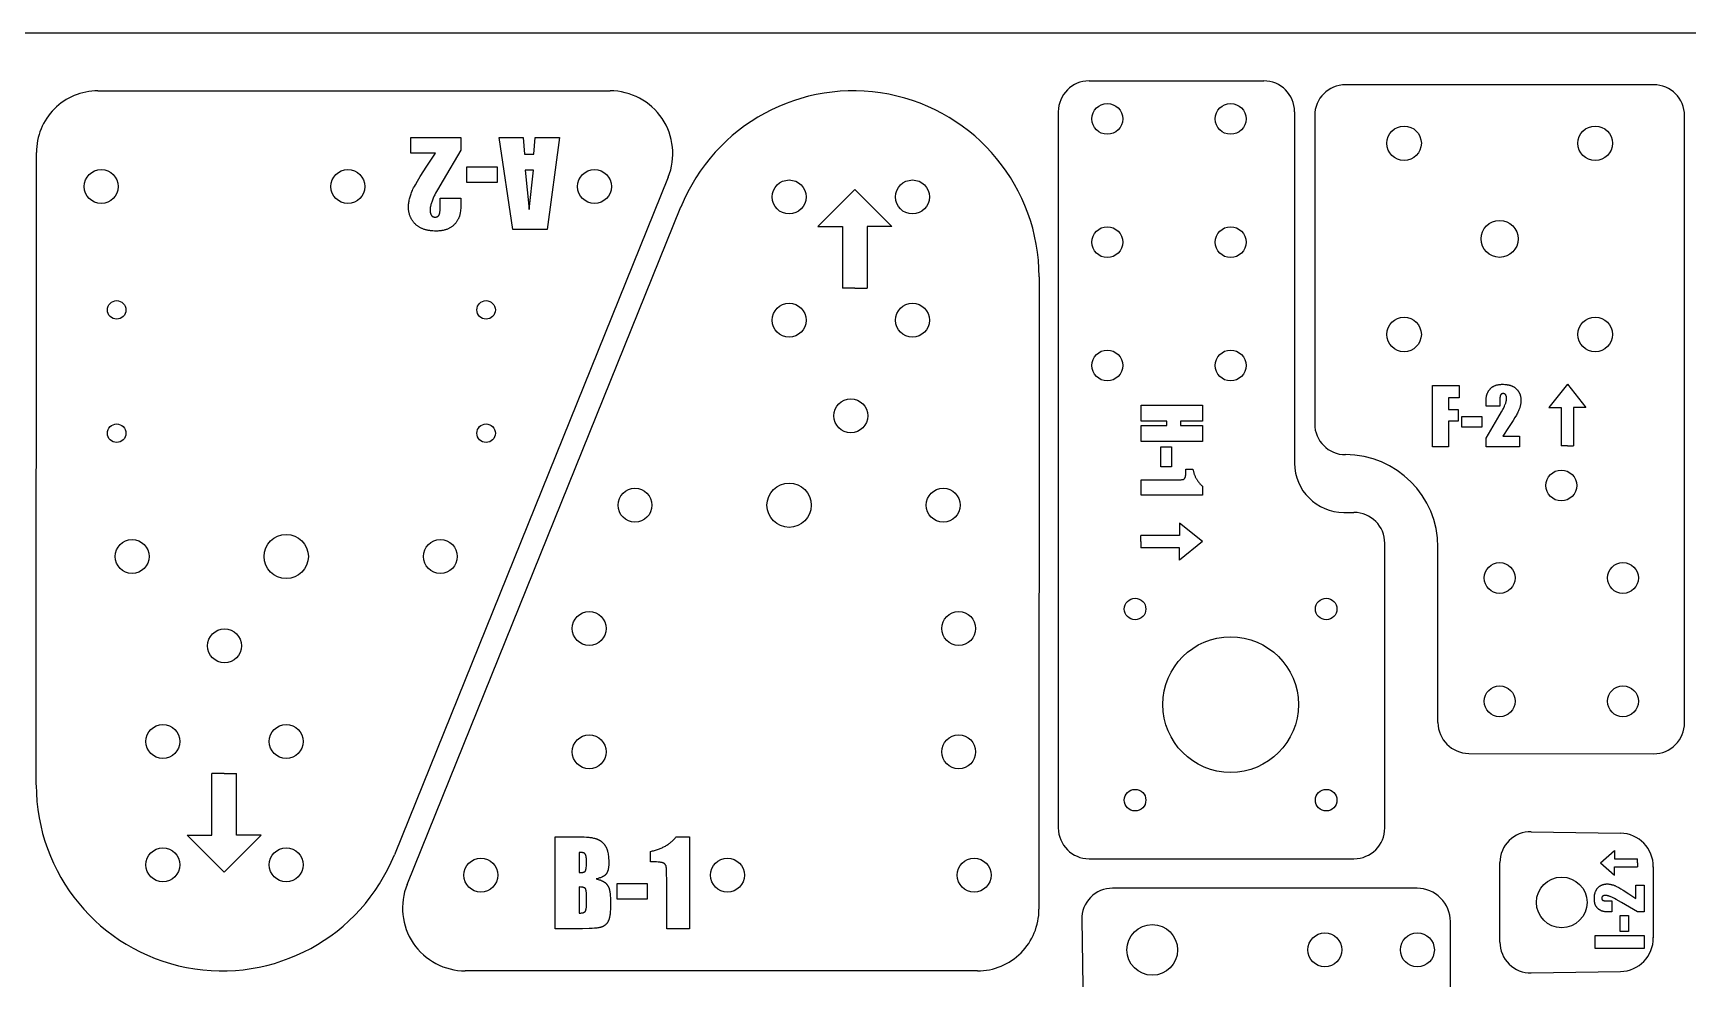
# Model space of a CAD drawing. Header units: millimetres. Extents: x 169 to 969, y 234 to 834.
# Drawn here: x 346.2 to 614.6, y 680.3 to 833.8 of the extents above; entities that cross this region are included whole.
import ezdxf

# ---------------------------------------------------------------- set-up
doc = ezdxf.new("R2010")
doc.units = ezdxf.units.MM
doc.header["$MEASUREMENT"] = 0
for name, color, linetype, true_color in [('標籤', 18, 'Continuous', 0x000000), ('標籤$切斷線', 1, 'Continuous', 0xff0000), ('邊框空跑', 4, 'Continuous', 0x00ffff), ('零件切斷線', 5, 'Continuous', 0x0000ff)]:
    doc.layers.add(name, color=color, linetype=linetype, true_color=true_color)

msp = doc.modelspace()

# ---------------------------------------------------------------- linework, layer by layer
at = {"layer": '標籤'}
for p, q in [((479.46, 808.39), (473.46, 802.39)), ((479.46, 808.39), (485.46, 802.39)), ((473.46, 802.39), (477.46, 802.39)), ((477.46, 802.39), (477.46, 792.39)), ((485.46, 802.39), (481.46, 802.39)), ((481.46, 802.39), (481.46, 792.39)), ((479.46, 792.39), (477.46, 792.39)), ((479.46, 792.39), (481.46, 792.39)), ((595.04, 776.79), (592.04, 773.04)), ((595.04, 776.79), (598.04, 773.04)), ((592.04, 773.04), (594.04, 773.04)), ((594.04, 773.04), (594.04, 766.79)), ((598.04, 773.04), (596.04, 773.04)), ((596.04, 773.04), (596.04, 766.79)), ((595.04, 766.79), (594.04, 766.79)), ((595.04, 766.79), (596.04, 766.79)), ((535.86, 751.28), (532.11, 754.28)), ((532.11, 754.28), (532.11, 752.28)), ((525.86, 751.28), (525.86, 752.28)), ((532.11, 752.28), (525.86, 752.28)), ((525.86, 751.28), (525.86, 750.28)), ((532.11, 750.28), (525.86, 750.28)), ((535.86, 751.28), (532.11, 748.28)), ((532.11, 748.28), (532.11, 750.28)), ((375.15, 703.65), (375.15, 713.65)), ((377.15, 713.65), (375.15, 713.65)), ((377.15, 713.65), (379.15, 713.65)), ((379.15, 703.65), (379.15, 713.65)), ((377.15, 697.65), (371.15, 703.65)), ((371.15, 703.65), (375.15, 703.65)), ((377.15, 697.65), (383.15, 703.65)), ((383.15, 703.65), (379.15, 703.65)), ((600.4, 699.18), (602.65, 701.18)), ((602.65, 701.18), (602.65, 699.84)), ((600.4, 699.18), (602.65, 697.18)), ((602.65, 699.84), (606.4, 699.84)), ((602.65, 698.51), (606.4, 698.51)), ((602.65, 697.18), (602.65, 698.51)), ((606.4, 699.18), (606.4, 699.84)), ((606.4, 699.18), (606.4, 698.51))]:
    msp.add_line(p, q, dxfattribs=at)
for points in [[(407.42, 814.3), (407.42, 816.83), (415.56, 816.83), (415.53, 814.75), (412.66, 809.9), (411.77, 808.34), (411.46, 807.77), (411.34, 807.54), (411.25, 807.34), (411.09, 806.99), (410.95, 806.67), (410.89, 806.51), (410.83, 806.36), (410.78, 806.22), (410.73, 806.07), (410.7, 805.94), (410.66, 805.81), (410.63, 805.68), (410.61, 805.56), (410.6, 805.5), (410.59, 805.44), (410.58, 805.39), (410.58, 805.33), (410.57, 805.28), (410.57, 805.22), (410.57, 805.17), (410.56, 805.12), (410.57, 805.05), (410.57, 804.97), (410.57, 804.9), (410.58, 804.83), (410.58, 804.77), (410.59, 804.71), (410.6, 804.65), (410.62, 804.59), (410.62, 804.56), (410.63, 804.53), (410.64, 804.5), (410.64, 804.48), (410.65, 804.45), (410.66, 804.43), (410.67, 804.4), (410.68, 804.38), (410.69, 804.36), (410.7, 804.33), (410.71, 804.31), (410.72, 804.29), (410.73, 804.27), (410.74, 804.25), (410.76, 804.23), (410.77, 804.21), (410.78, 804.19), (410.8, 804.17), (410.81, 804.15), (410.82, 804.14), (410.84, 804.12), (410.85, 804.11), (410.87, 804.09), (410.88, 804.08), (410.9, 804.06), (410.92, 804.05), (410.93, 804.04), (410.95, 804.02), (410.97, 804.01), (410.99, 804), (411.01, 803.99), (411.03, 803.98), (411.05, 803.97), (411.07, 803.96), (411.09, 803.96), (411.11, 803.95), (411.13, 803.94), (411.15, 803.94), (411.17, 803.93), (411.19, 803.93), (411.22, 803.92), (411.24, 803.92), (411.26, 803.91), (411.29, 803.91), (411.31, 803.91), (411.34, 803.91), (411.36, 803.91), (411.39, 803.91), (411.42, 803.91), (411.44, 803.91), (411.47, 803.91), (411.49, 803.91), (411.51, 803.91), (411.54, 803.92), (411.56, 803.92), (411.58, 803.93), (411.61, 803.93), (411.63, 803.94), (411.65, 803.95), (411.67, 803.95), (411.69, 803.96), (411.71, 803.97), (411.73, 803.98), (411.75, 803.99), (411.76, 804), (411.77, 804), (411.78, 804.01), (411.79, 804.01), (411.8, 804.02), (411.81, 804.02), (411.82, 804.03), (411.83, 804.04), (411.84, 804.05), (411.86, 804.06), (411.88, 804.08), (411.89, 804.09), (411.91, 804.11), (411.93, 804.13), (411.94, 804.14), (411.96, 804.16), (411.97, 804.18), (411.98, 804.2), (412, 804.22), (412.01, 804.24), (412.02, 804.25), (412.02, 804.26), (412.03, 804.27), (412.03, 804.28), (412.05, 804.31), (412.06, 804.33), (412.07, 804.36), (412.08, 804.39), (412.09, 804.42), (412.1, 804.45), (412.11, 804.48), (412.12, 804.51), (412.13, 804.54), (412.13, 804.58), (412.15, 804.65), (412.16, 804.73), (412.17, 804.82), (412.19, 804.91), (412.19, 805.01), (412.2, 805.11), (412.21, 805.32), (412.21, 805.56), (412.21, 806.98), (415.56, 806.98), (415.56, 806.44), (415.55, 805.85), (415.54, 805.58), (415.53, 805.32), (415.51, 805.09), (415.49, 804.87), (415.46, 804.66), (415.43, 804.47), (415.41, 804.38), (415.39, 804.29), (415.37, 804.2), (415.34, 804.12), (415.31, 804.03), (415.28, 803.94), (415.24, 803.85), (415.21, 803.76), (415.16, 803.67), (415.12, 803.58), (415.07, 803.5), (415.02, 803.41), (414.97, 803.32), (414.92, 803.23), (414.86, 803.15), (414.79, 803.06), (414.73, 802.97), (414.66, 802.89), (414.59, 802.81), (414.52, 802.73), (414.45, 802.66), (414.37, 802.58), (414.29, 802.51), (414.21, 802.45), (414.13, 802.38), (414.05, 802.32), (413.96, 802.26), (413.87, 802.2), (413.77, 802.15), (413.68, 802.1), (413.58, 802.05), (413.48, 802.01), (413.38, 801.96), (413.27, 801.92), (413.17, 801.88), (413.06, 801.85), (412.95, 801.82), (412.83, 801.79), (412.71, 801.76), (412.59, 801.74), (412.47, 801.72), (412.35, 801.7), (412.22, 801.68), (412.09, 801.67), (411.96, 801.66), (411.82, 801.65), (411.68, 801.65), (411.54, 801.65), (411.27, 801.65), (411.01, 801.67), (410.88, 801.67), (410.75, 801.69), (410.63, 801.7), (410.51, 801.72), (410.38, 801.73), (410.27, 801.76), (410.15, 801.78), (410.04, 801.8), (409.92, 801.83), (409.81, 801.86), (409.71, 801.89), (409.6, 801.92), (409.5, 801.96), (409.4, 802), (409.3, 802.04), (409.2, 802.08), (409.1, 802.12), (409.01, 802.17), (408.92, 802.22), (408.83, 802.27), (408.74, 802.32), (408.66, 802.37), (408.58, 802.43), (408.5, 802.49), (408.42, 802.55), (408.34, 802.62), (408.27, 802.68), (408.2, 802.75), (408.13, 802.82), (408.06, 802.89), (407.99, 802.96), (407.93, 803.03), (407.87, 803.11), (407.81, 803.18), (407.76, 803.26), (407.7, 803.34), (407.65, 803.41), (407.6, 803.49), (407.55, 803.57), (407.51, 803.66), (407.46, 803.74), (407.42, 803.82), (407.38, 803.91), (407.35, 803.99), (407.31, 804.08), (407.28, 804.17), (407.25, 804.26), (407.22, 804.35), (407.2, 804.44), (407.17, 804.54), (407.15, 804.63), (407.13, 804.73), (407.12, 804.82), (407.1, 804.92), (407.09, 805.02), (407.08, 805.12), (407.07, 805.22), (407.07, 805.33), (407.06, 805.43), (407.06, 805.53), (407.07, 805.69), (407.07, 805.86), (407.09, 806.02), (407.1, 806.18), (407.13, 806.35), (407.15, 806.51), (407.19, 806.68), (407.22, 806.85), (407.27, 807.02), (407.31, 807.19), (407.37, 807.36), (407.42, 807.54), (407.49, 807.71), (407.55, 807.89), (407.62, 808.06), (407.7, 808.24), (407.79, 808.43), (407.9, 808.65), (408.03, 808.89), (408.18, 809.15), (408.53, 809.76), (408.96, 810.47), (410.06, 812.18), (411.47, 814.3)], [(423.98, 801.92), (421.75, 816.83), (425.66, 816.83), (425.88, 814.12), (427.37, 814.12), (427.6, 816.83), (431.55, 816.83), (429.54, 801.92)], [(416.55, 809.51), (416.55, 812.04), (421.43, 812.04), (421.43, 809.51)], [(425.99, 811.5), (426.63, 805.16), (427.36, 811.5)], [(573.16, 776.61), (577.5, 776.61), (577.5, 774.62), (575.75, 774.62), (575.75, 772.69), (577.32, 772.69), (577.32, 770.83), (575.75, 770.83), (575.75, 766.67), (573.16, 766.67)], [(587.26, 768.36), (587.26, 766.67), (581.83, 766.67), (581.85, 768.06), (583.77, 771.29), (584.36, 772.33), (584.57, 772.71), (584.64, 772.86), (584.71, 772.99), (584.82, 773.23), (584.91, 773.44), (584.95, 773.55), (584.99, 773.65), (585.02, 773.75), (585.05, 773.84), (585.08, 773.93), (585.1, 774.02), (585.12, 774.1), (585.13, 774.18), (585.14, 774.22), (585.15, 774.26), (585.15, 774.3), (585.16, 774.34), (585.16, 774.37), (585.16, 774.41), (585.16, 774.44), (585.16, 774.47), (585.16, 774.52), (585.16, 774.57), (585.16, 774.62), (585.15, 774.67), (585.15, 774.71), (585.14, 774.75), (585.14, 774.79), (585.13, 774.83), (585.12, 774.85), (585.12, 774.87), (585.11, 774.89), (585.11, 774.9), (585.1, 774.92), (585.1, 774.94), (585.09, 774.95), (585.09, 774.97), (585.08, 774.99), (585.07, 775), (585.07, 775.02), (585.06, 775.03), (585.05, 775.04), (585.04, 775.06), (585.04, 775.07), (585.03, 775.08), (585.02, 775.1), (585.01, 775.11), (585, 775.12), (584.99, 775.13), (584.98, 775.14), (584.97, 775.15), (584.96, 775.16), (584.95, 775.17), (584.94, 775.18), (584.93, 775.19), (584.92, 775.2), (584.9, 775.21), (584.89, 775.21), (584.88, 775.22), (584.87, 775.23), (584.86, 775.23), (584.84, 775.24), (584.83, 775.25), (584.82, 775.25), (584.8, 775.26), (584.79, 775.26), (584.77, 775.26), (584.76, 775.27), (584.74, 775.27), (584.73, 775.27), (584.71, 775.28), (584.7, 775.28), (584.68, 775.28), (584.66, 775.28), (584.65, 775.28), (584.63, 775.28), (584.61, 775.28), (584.6, 775.28), (584.58, 775.28), (584.56, 775.28), (584.55, 775.28), (584.53, 775.28), (584.51, 775.28), (584.5, 775.27), (584.48, 775.27), (584.47, 775.27), (584.45, 775.26), (584.44, 775.26), (584.42, 775.25), (584.41, 775.25), (584.4, 775.24), (584.38, 775.24), (584.37, 775.23), (584.36, 775.23), (584.36, 775.22), (584.35, 775.22), (584.35, 775.21), (584.34, 775.21), (584.33, 775.21), (584.33, 775.2), (584.32, 775.2), (584.31, 775.19), (584.3, 775.18), (584.29, 775.17), (584.28, 775.16), (584.27, 775.15), (584.26, 775.14), (584.25, 775.13), (584.24, 775.11), (584.23, 775.1), (584.22, 775.09), (584.21, 775.08), (584.2, 775.06), (584.2, 775.06), (584.19, 775.05), (584.19, 775.04), (584.18, 775.03), (584.18, 775.02), (584.17, 775), (584.16, 774.98), (584.15, 774.96), (584.15, 774.95), (584.14, 774.92), (584.13, 774.9), (584.13, 774.88), (584.12, 774.86), (584.12, 774.84), (584.11, 774.79), (584.1, 774.73), (584.09, 774.68), (584.08, 774.62), (584.08, 774.55), (584.07, 774.48), (584.07, 774.34), (584.06, 774.18), (584.06, 773.24), (581.83, 773.24), (581.83, 773.6), (581.84, 773.99), (581.85, 774.17), (581.86, 774.34), (581.87, 774.5), (581.88, 774.64), (581.9, 774.78), (581.92, 774.91), (581.93, 774.97), (581.95, 775.03), (581.96, 775.09), (581.98, 775.15), (582, 775.2), (582.02, 775.26), (582.04, 775.32), (582.07, 775.38), (582.1, 775.44), (582.13, 775.5), (582.16, 775.56), (582.19, 775.62), (582.23, 775.68), (582.26, 775.73), (582.3, 775.79), (582.34, 775.85), (582.39, 775.91), (582.43, 775.96), (582.48, 776.02), (582.52, 776.07), (582.57, 776.12), (582.62, 776.17), (582.68, 776.21), (582.73, 776.26), (582.79, 776.3), (582.84, 776.34), (582.9, 776.38), (582.96, 776.42), (583.02, 776.45), (583.09, 776.49), (583.15, 776.52), (583.22, 776.55), (583.29, 776.58), (583.36, 776.61), (583.43, 776.63), (583.5, 776.66), (583.58, 776.68), (583.65, 776.7), (583.73, 776.71), (583.81, 776.73), (583.89, 776.74), (583.97, 776.76), (584.06, 776.77), (584.15, 776.78), (584.23, 776.78), (584.32, 776.79), (584.42, 776.79), (584.51, 776.79), (584.69, 776.79), (584.87, 776.78), (584.95, 776.77), (585.04, 776.76), (585.12, 776.76), (585.2, 776.74), (585.28, 776.73), (585.36, 776.72), (585.44, 776.7), (585.52, 776.69), (585.59, 776.67), (585.66, 776.65), (585.73, 776.63), (585.81, 776.61), (585.87, 776.58), (585.94, 776.56), (586.01, 776.53), (586.07, 776.5), (586.14, 776.47), (586.2, 776.44), (586.26, 776.41), (586.32, 776.38), (586.38, 776.34), (586.43, 776.31), (586.49, 776.27), (586.54, 776.23), (586.59, 776.19), (586.64, 776.15), (586.69, 776.1), (586.74, 776.06), (586.79, 776.01), (586.83, 775.96), (586.88, 775.92), (586.92, 775.87), (586.96, 775.82), (587, 775.77), (587.04, 775.72), (587.07, 775.67), (587.11, 775.61), (587.14, 775.56), (587.17, 775.51), (587.2, 775.45), (587.23, 775.4), (587.26, 775.34), (587.28, 775.28), (587.31, 775.23), (587.33, 775.17), (587.35, 775.11), (587.37, 775.05), (587.39, 774.99), (587.41, 774.93), (587.42, 774.86), (587.44, 774.8), (587.45, 774.74), (587.46, 774.67), (587.47, 774.61), (587.48, 774.54), (587.49, 774.47), (587.49, 774.41), (587.49, 774.34), (587.5, 774.27), (587.5, 774.2), (587.5, 774.09), (587.49, 773.99), (587.48, 773.88), (587.47, 773.77), (587.46, 773.66), (587.44, 773.55), (587.42, 773.43), (587.39, 773.32), (587.36, 773.21), (587.33, 773.1), (587.3, 772.98), (587.26, 772.87), (587.22, 772.75), (587.17, 772.63), (587.12, 772.51), (587.07, 772.4), (587.01, 772.27), (586.94, 772.12), (586.85, 771.96), (586.75, 771.79), (586.52, 771.38), (586.23, 770.91), (585.5, 769.77), (584.56, 768.36)], [(535.86, 767.5), (525.92, 767.5), (525.92, 770.09), (530.08, 770.09), (530.08, 770.81), (525.92, 770.81), (525.92, 773.4), (535.86, 773.4), (535.86, 770.81), (532.3, 770.81), (532.3, 770.09), (535.86, 770.09)], [(581.17, 771.55), (581.17, 769.86), (577.92, 769.86), (577.92, 771.55)], [(530.8, 763.4), (529.11, 763.4), (529.11, 766.65), (530.8, 766.65)], [(535.86, 758.82), (525.92, 758.82), (525.92, 761.29), (531.28, 761.29), (531.8, 761.3), (532.21, 761.31), (532.37, 761.32), (532.5, 761.33), (532.55, 761.33), (532.6, 761.34), (532.62, 761.34), (532.64, 761.34), (532.66, 761.35), (532.67, 761.35), (532.69, 761.35), (532.7, 761.36), (532.72, 761.36), (532.73, 761.37), (532.74, 761.37), (532.76, 761.38), (532.77, 761.38), (532.78, 761.39), (532.8, 761.4), (532.81, 761.4), (532.82, 761.41), (532.83, 761.42), (532.84, 761.43), (532.86, 761.44), (532.87, 761.45), (532.88, 761.46), (532.89, 761.47), (532.9, 761.48), (532.91, 761.49), (532.92, 761.5), (532.93, 761.51), (532.94, 761.52), (532.95, 761.53), (532.96, 761.55), (532.97, 761.56), (532.98, 761.57), (532.99, 761.59), (533, 761.6), (533, 761.61), (533.01, 761.63), (533.02, 761.64), (533.03, 761.66), (533.03, 761.67), (533.03, 761.68), (533.04, 761.69), (533.04, 761.69), (533.05, 761.71), (533.06, 761.73), (533.06, 761.75), (533.07, 761.78), (533.07, 761.8), (533.08, 761.83), (533.09, 761.88), (533.1, 761.94), (533.11, 762), (533.12, 762.07), (533.12, 762.14), (533.13, 762.22), (533.14, 762.39), (533.15, 762.58), (533.15, 762.79), (533.15, 763.04), (534.28, 763.04), (534.33, 762.82), (534.36, 762.71), (534.39, 762.6), (534.42, 762.49), (534.45, 762.39), (534.48, 762.28), (534.52, 762.18), (534.56, 762.08), (534.6, 761.99), (534.64, 761.89), (534.68, 761.8), (534.72, 761.7), (534.77, 761.61), (534.82, 761.52), (534.87, 761.44), (534.92, 761.35), (534.97, 761.27), (535.02, 761.18), (535.08, 761.1), (535.13, 761.02), (535.19, 760.95), (535.25, 760.87), (535.31, 760.8), (535.37, 760.73), (535.44, 760.66), (535.5, 760.59), (535.57, 760.52), (535.64, 760.45), (535.71, 760.39), (535.78, 760.33), (535.86, 760.27)], [(430.87, 703.39), (434.7, 703.39), (435.14, 703.39), (435.55, 703.37), (435.94, 703.35), (436.3, 703.32), (436.47, 703.3), (436.63, 703.28), (436.78, 703.26), (436.93, 703.23), (437.07, 703.2), (437.21, 703.17), (437.33, 703.14), (437.45, 703.11), (437.51, 703.09), (437.57, 703.07), (437.63, 703.05), (437.68, 703.03), (437.74, 703), (437.79, 702.98), (437.85, 702.96), (437.9, 702.93), (437.95, 702.9), (438, 702.87), (438.06, 702.84), (438.11, 702.81), (438.16, 702.78), (438.2, 702.75), (438.25, 702.71), (438.3, 702.68), (438.35, 702.64), (438.39, 702.6), (438.44, 702.57), (438.48, 702.53), (438.53, 702.48), (438.57, 702.44), (438.61, 702.4), (438.66, 702.35), (438.7, 702.31), (438.74, 702.26), (438.78, 702.21), (438.82, 702.17), (438.85, 702.12), (438.89, 702.06), (438.93, 702.01), (438.97, 701.96), (439, 701.9), (439.04, 701.85), (439.07, 701.79), (439.1, 701.73), (439.13, 701.66), (439.16, 701.6), (439.19, 701.53), (439.22, 701.46), (439.24, 701.39), (439.27, 701.31), (439.29, 701.24), (439.32, 701.16), (439.34, 701.08), (439.36, 701), (439.38, 700.91), (439.4, 700.83), (439.43, 700.65), (439.46, 700.46), (439.49, 700.27), (439.51, 700.06), (439.52, 699.85), (439.53, 699.63), (439.54, 699.41), (439.54, 699.17), (439.54, 699.01), (439.53, 698.86), (439.53, 698.71), (439.52, 698.57), (439.5, 698.43), (439.48, 698.3), (439.46, 698.18), (439.45, 698.12), (439.44, 698.07), (439.43, 698.01), (439.41, 697.96), (439.4, 697.9), (439.38, 697.85), (439.36, 697.8), (439.35, 697.75), (439.33, 697.71), (439.31, 697.66), (439.29, 697.62), (439.27, 697.58), (439.25, 697.54), (439.23, 697.5), (439.2, 697.46), (439.19, 697.44), (439.18, 697.42), (439.17, 697.41), (439.16, 697.39), (439.14, 697.37), (439.13, 697.36), (439.12, 697.34), (439.1, 697.32), (439.09, 697.31), (439.08, 697.29), (439.05, 697.26), (439.01, 697.23), (438.98, 697.2), (438.95, 697.17), (438.91, 697.14), (438.87, 697.12), (438.84, 697.09), (438.79, 697.06), (438.75, 697.03), (438.71, 697.01), (438.66, 696.98), (438.62, 696.95), (438.57, 696.93), (438.52, 696.9), (438.47, 696.88), (438.41, 696.85), (438.3, 696.81), (438.19, 696.76), (438.06, 696.72), (437.93, 696.68), (437.8, 696.64), (437.66, 696.6), (437.51, 696.57), (437.67, 696.53), (437.83, 696.49), (437.98, 696.44), (438.13, 696.39), (438.2, 696.37), (438.26, 696.34), (438.33, 696.31), (438.4, 696.28), (438.46, 696.25), (438.52, 696.22), (438.58, 696.19), (438.64, 696.16), (438.69, 696.13), (438.75, 696.1), (438.8, 696.06), (438.85, 696.03), (438.9, 695.99), (438.95, 695.96), (438.99, 695.92), (439.04, 695.88), (439.08, 695.85), (439.12, 695.81), (439.16, 695.77), (439.2, 695.73), (439.24, 695.68), (439.27, 695.64), (439.3, 695.6), (439.33, 695.56), (439.36, 695.51), (439.39, 695.46), (439.42, 695.42), (439.45, 695.37), (439.47, 695.32), (439.5, 695.26), (439.52, 695.21), (439.54, 695.15), (439.56, 695.1), (439.59, 695.04), (439.61, 694.98), (439.63, 694.92), (439.64, 694.86), (439.66, 694.79), (439.68, 694.73), (439.69, 694.66), (439.72, 694.52), (439.74, 694.38), (439.77, 694.23), (439.78, 694.07), (439.8, 693.91), (439.8, 693.74), (439.81, 693.57), (439.81, 693.39), (439.81, 692), (439.81, 691.63), (439.79, 691.29), (439.78, 691.13), (439.76, 690.97), (439.75, 690.82), (439.73, 690.68), (439.7, 690.54), (439.68, 690.41), (439.65, 690.28), (439.62, 690.16), (439.6, 690.11), (439.59, 690.05), (439.57, 690), (439.55, 689.94), (439.53, 689.89), (439.51, 689.84), (439.49, 689.8), (439.47, 689.75), (439.45, 689.7), (439.43, 689.66), (439.4, 689.62), (439.38, 689.57), (439.35, 689.53), (439.33, 689.49), (439.3, 689.45), (439.27, 689.41), (439.25, 689.37), (439.22, 689.34), (439.19, 689.3), (439.16, 689.27), (439.12, 689.23), (439.09, 689.2), (439.06, 689.17), (439.03, 689.13), (438.99, 689.1), (438.96, 689.07), (438.92, 689.04), (438.88, 689.02), (438.85, 688.99), (438.81, 688.96), (438.77, 688.94), (438.73, 688.91), (438.69, 688.89), (438.65, 688.87), (438.6, 688.84), (438.56, 688.82), (438.52, 688.8), (438.47, 688.78), (438.43, 688.77), (438.38, 688.75), (438.33, 688.73), (438.28, 688.72), (438.23, 688.7), (438.17, 688.69), (438.11, 688.67), (438.04, 688.66), (437.91, 688.63), (437.76, 688.61), (437.6, 688.59), (437.42, 688.57), (437.24, 688.55), (436.83, 688.52), (436.37, 688.5), (435.31, 688.48), (430.87, 688.48)], [(452.64, 703.39), (452.64, 688.48), (448.94, 688.48), (448.94, 696.52), (448.93, 697.3), (448.92, 697.91), (448.91, 698.15), (448.89, 698.35), (448.88, 698.43), (448.87, 698.5), (448.87, 698.53), (448.86, 698.56), (448.86, 698.59), (448.85, 698.61), (448.85, 698.63), (448.84, 698.65), (448.84, 698.68), (448.83, 698.7), (448.82, 698.72), (448.81, 698.74), (448.8, 698.76), (448.79, 698.78), (448.78, 698.8), (448.77, 698.81), (448.76, 698.83), (448.75, 698.85), (448.74, 698.87), (448.72, 698.89), (448.71, 698.9), (448.7, 698.92), (448.68, 698.94), (448.67, 698.95), (448.65, 698.97), (448.63, 698.98), (448.62, 699), (448.6, 699.01), (448.58, 699.03), (448.56, 699.04), (448.54, 699.06), (448.52, 699.07), (448.5, 699.08), (448.48, 699.1), (448.46, 699.11), (448.44, 699.12), (448.41, 699.13), (448.39, 699.14), (448.38, 699.15), (448.36, 699.16), (448.35, 699.16), (448.34, 699.17), (448.31, 699.18), (448.28, 699.19), (448.25, 699.2), (448.21, 699.21), (448.18, 699.21), (448.14, 699.22), (448.06, 699.24), (447.97, 699.25), (447.88, 699.27), (447.77, 699.28), (447.67, 699.29), (447.55, 699.3), (447.29, 699.31), (447.01, 699.32), (446.69, 699.32), (446.32, 699.32), (446.32, 701.02), (446.66, 701.1), (446.82, 701.14), (446.98, 701.18), (447.14, 701.23), (447.3, 701.28), (447.45, 701.33), (447.6, 701.38), (447.75, 701.44), (447.9, 701.5), (448.04, 701.56), (448.19, 701.62), (448.32, 701.69), (448.46, 701.76), (448.59, 701.83), (448.73, 701.9), (448.85, 701.98), (448.98, 702.05), (449.1, 702.13), (449.22, 702.22), (449.34, 702.3), (449.46, 702.39), (449.57, 702.48), (449.68, 702.57), (449.79, 702.66), (449.9, 702.76), (450, 702.86), (450.1, 702.96), (450.2, 703.07), (450.29, 703.17), (450.38, 703.28), (450.48, 703.39)], [(434.75, 700.86), (434.75, 697.61), (434.96, 697.61), (435.11, 697.62), (435.17, 697.62), (435.2, 697.62), (435.24, 697.62), (435.26, 697.62), (435.29, 697.63), (435.32, 697.63), (435.35, 697.63), (435.38, 697.64), (435.4, 697.64), (435.43, 697.65), (435.45, 697.66), (435.48, 697.66), (435.5, 697.67), (435.52, 697.68), (435.54, 697.69), (435.55, 697.69), (435.56, 697.69), (435.57, 697.7), (435.58, 697.7), (435.59, 697.71), (435.6, 697.71), (435.61, 697.72), (435.62, 697.72), (435.63, 697.73), (435.64, 697.74), (435.65, 697.74), (435.65, 697.75), (435.66, 697.75), (435.67, 697.76), (435.68, 697.77), (435.69, 697.77), (435.69, 697.78), (435.7, 697.78), (435.71, 697.79), (435.71, 697.8), (435.72, 697.81), (435.73, 697.81), (435.73, 697.82), (435.74, 697.83), (435.75, 697.84), (435.75, 697.84), (435.76, 697.85), (435.76, 697.86), (435.77, 697.87), (435.77, 697.88), (435.78, 697.88), (435.78, 697.89), (435.79, 697.9), (435.79, 697.91), (435.8, 697.92), (435.8, 697.93), (435.8, 697.94), (435.81, 697.95), (435.81, 697.96), (435.82, 697.98), (435.82, 698), (435.83, 698.03), (435.84, 698.06), (435.85, 698.09), (435.85, 698.13), (435.86, 698.16), (435.87, 698.24), (435.88, 698.33), (435.89, 698.42), (435.91, 698.64), (435.92, 698.88), (435.93, 699.47), (435.92, 699.63), (435.92, 699.79), (435.91, 699.93), (435.9, 699.99), (435.9, 700.05), (435.89, 700.11), (435.88, 700.17), (435.87, 700.22), (435.86, 700.27), (435.85, 700.29), (435.85, 700.31), (435.84, 700.34), (435.84, 700.36), (435.83, 700.38), (435.82, 700.4), (435.81, 700.41), (435.81, 700.43), (435.79, 700.47), (435.78, 700.5), (435.77, 700.51), (435.76, 700.53), (435.75, 700.54), (435.74, 700.56), (435.73, 700.57), (435.73, 700.58), (435.72, 700.6), (435.71, 700.61), (435.7, 700.62), (435.69, 700.63), (435.68, 700.65), (435.67, 700.66), (435.66, 700.67), (435.65, 700.68), (435.64, 700.69), (435.63, 700.7), (435.62, 700.71), (435.61, 700.71), (435.6, 700.72), (435.59, 700.73), (435.58, 700.74), (435.57, 700.75), (435.55, 700.75), (435.54, 700.76), (435.53, 700.76), (435.52, 700.77), (435.51, 700.77), (435.5, 700.78), (435.48, 700.78), (435.47, 700.79), (435.46, 700.79), (435.44, 700.8), (435.43, 700.8), (435.41, 700.8), (435.38, 700.81), (435.34, 700.82), (435.3, 700.83), (435.26, 700.83), (435.22, 700.84), (435.12, 700.85), (435.01, 700.85), (434.88, 700.86)], [(434.75, 695.26), (434.75, 691.01), (434.84, 691.02), (434.93, 691.02), (435.02, 691.03), (435.1, 691.04), (435.17, 691.05), (435.24, 691.06), (435.28, 691.07), (435.31, 691.08), (435.34, 691.08), (435.37, 691.09), (435.4, 691.1), (435.43, 691.11), (435.46, 691.12), (435.49, 691.13), (435.51, 691.14), (435.53, 691.15), (435.56, 691.16), (435.58, 691.17), (435.59, 691.18), (435.6, 691.18), (435.61, 691.19), (435.62, 691.19), (435.63, 691.2), (435.64, 691.21), (435.65, 691.21), (435.66, 691.22), (435.67, 691.23), (435.67, 691.23), (435.68, 691.24), (435.69, 691.25), (435.7, 691.25), (435.71, 691.26), (435.71, 691.27), (435.72, 691.27), (435.73, 691.28), (435.73, 691.29), (435.74, 691.3), (435.74, 691.31), (435.75, 691.31), (435.76, 691.32), (435.76, 691.33), (435.77, 691.34), (435.77, 691.35), (435.78, 691.36), (435.78, 691.37), (435.79, 691.39), (435.79, 691.4), (435.8, 691.41), (435.81, 691.43), (435.82, 691.46), (435.83, 691.49), (435.84, 691.52), (435.85, 691.55), (435.85, 691.58), (435.86, 691.61), (435.87, 691.64), (435.87, 691.68), (435.89, 691.75), (435.9, 691.83), (435.91, 691.92), (435.91, 692.01), (435.92, 692.11), (435.92, 692.21), (435.93, 692.43), (435.93, 693.84), (435.92, 694.07), (435.92, 694.28), (435.91, 694.38), (435.9, 694.47), (435.89, 694.55), (435.88, 694.63), (435.87, 694.7), (435.86, 694.73), (435.85, 694.76), (435.85, 694.79), (435.84, 694.82), (435.83, 694.85), (435.82, 694.87), (435.81, 694.9), (435.81, 694.91), (435.8, 694.92), (435.8, 694.93), (435.79, 694.94), (435.79, 694.95), (435.78, 694.96), (435.78, 694.97), (435.77, 694.98), (435.77, 694.99), (435.76, 695), (435.76, 695), (435.75, 695.01), (435.75, 695.02), (435.74, 695.02), (435.74, 695.02), (435.73, 695.03), (435.73, 695.04), (435.72, 695.04), (435.71, 695.05), (435.71, 695.06), (435.7, 695.06), (435.69, 695.07), (435.68, 695.07), (435.68, 695.08), (435.67, 695.08), (435.66, 695.09), (435.65, 695.1), (435.64, 695.1), (435.63, 695.11), (435.62, 695.11), (435.61, 695.12), (435.59, 695.13), (435.56, 695.14), (435.54, 695.14), (435.51, 695.15), (435.49, 695.16), (435.46, 695.17), (435.43, 695.18), (435.4, 695.19), (435.37, 695.19), (435.34, 695.2), (435.27, 695.21), (435.19, 695.22), (435.11, 695.23), (435.03, 695.24), (434.94, 695.25)], [(445.78, 695.8), (445.78, 693.27), (440.9, 693.27), (440.9, 695.8)], [(606.14, 695.55), (607.49, 695.55), (607.49, 691.21), (606.38, 691.22), (603.8, 692.76), (602.96, 693.23), (602.66, 693.4), (602.54, 693.46), (602.43, 693.51), (602.25, 693.6), (602.07, 693.67), (601.99, 693.7), (601.91, 693.73), (601.83, 693.76), (601.76, 693.78), (601.68, 693.81), (601.61, 693.82), (601.55, 693.84), (601.48, 693.85), (601.45, 693.86), (601.42, 693.86), (601.39, 693.87), (601.36, 693.87), (601.33, 693.87), (601.3, 693.87), (601.28, 693.87), (601.25, 693.88), (601.21, 693.87), (601.17, 693.87), (601.13, 693.87), (601.1, 693.87), (601.06, 693.86), (601.03, 693.86), (600.99, 693.85), (600.96, 693.85), (600.95, 693.84), (600.93, 693.84), (600.92, 693.84), (600.91, 693.83), (600.89, 693.83), (600.88, 693.82), (600.86, 693.82), (600.85, 693.81), (600.84, 693.81), (600.83, 693.8), (600.82, 693.8), (600.8, 693.79), (600.79, 693.79), (600.78, 693.78), (600.77, 693.77), (600.76, 693.77), (600.75, 693.76), (600.74, 693.75), (600.73, 693.75), (600.72, 693.74), (600.72, 693.73), (600.71, 693.72), (600.7, 693.71), (600.69, 693.7), (600.68, 693.7), (600.68, 693.69), (600.67, 693.68), (600.66, 693.67), (600.66, 693.66), (600.65, 693.65), (600.65, 693.64), (600.64, 693.63), (600.64, 693.62), (600.63, 693.61), (600.63, 693.6), (600.62, 693.59), (600.62, 693.57), (600.62, 693.56), (600.61, 693.55), (600.61, 693.54), (600.61, 693.53), (600.61, 693.51), (600.6, 693.5), (600.6, 693.49), (600.6, 693.48), (600.6, 693.46), (600.6, 693.45), (600.6, 693.44), (600.6, 693.42), (600.6, 693.41), (600.6, 693.39), (600.6, 693.38), (600.6, 693.37), (600.61, 693.36), (600.61, 693.34), (600.61, 693.33), (600.61, 693.32), (600.62, 693.31), (600.62, 693.3), (600.63, 693.28), (600.63, 693.27), (600.63, 693.26), (600.64, 693.25), (600.64, 693.24), (600.65, 693.24), (600.65, 693.23), (600.65, 693.23), (600.66, 693.22), (600.66, 693.22), (600.66, 693.21), (600.67, 693.21), (600.67, 693.2), (600.68, 693.19), (600.68, 693.18), (600.69, 693.17), (600.7, 693.17), (600.71, 693.16), (600.72, 693.15), (600.73, 693.14), (600.74, 693.13), (600.75, 693.13), (600.76, 693.12), (600.77, 693.11), (600.78, 693.1), (600.78, 693.1), (600.79, 693.1), (600.79, 693.09), (600.8, 693.09), (600.81, 693.09), (600.83, 693.08), (600.84, 693.07), (600.86, 693.07), (600.87, 693.06), (600.89, 693.06), (600.9, 693.05), (600.92, 693.05), (600.94, 693.04), (600.96, 693.04), (601, 693.03), (601.04, 693.02), (601.09, 693.02), (601.14, 693.01), (601.19, 693.01), (601.24, 693), (601.36, 693), (601.48, 693), (602.24, 693), (602.24, 691.21), (601.95, 691.21), (601.64, 691.22), (601.49, 691.22), (601.36, 691.23), (601.23, 691.24), (601.11, 691.25), (601, 691.27), (600.9, 691.28), (600.86, 691.29), (600.81, 691.3), (600.76, 691.31), (600.71, 691.33), (600.66, 691.34), (600.62, 691.36), (600.57, 691.38), (600.52, 691.4), (600.48, 691.42), (600.43, 691.45), (600.38, 691.47), (600.33, 691.5), (600.29, 691.53), (600.24, 691.55), (600.19, 691.59), (600.15, 691.62), (600.1, 691.65), (600.06, 691.69), (600.02, 691.73), (599.97, 691.76), (599.93, 691.8), (599.9, 691.84), (599.86, 691.89), (599.82, 691.93), (599.79, 691.97), (599.75, 692.02), (599.72, 692.07), (599.69, 692.11), (599.66, 692.16), (599.64, 692.21), (599.61, 692.27), (599.59, 692.32), (599.56, 692.37), (599.54, 692.43), (599.52, 692.49), (599.5, 692.55), (599.49, 692.61), (599.47, 692.67), (599.46, 692.73), (599.44, 692.79), (599.43, 692.86), (599.42, 692.92), (599.41, 692.99), (599.41, 693.06), (599.4, 693.13), (599.4, 693.2), (599.4, 693.28), (599.4, 693.35), (599.4, 693.5), (599.4, 693.64), (599.41, 693.71), (599.42, 693.78), (599.42, 693.84), (599.43, 693.91), (599.44, 693.97), (599.45, 694.03), (599.47, 694.1), (599.48, 694.16), (599.49, 694.22), (599.51, 694.28), (599.52, 694.33), (599.54, 694.39), (599.56, 694.44), (599.58, 694.5), (599.6, 694.55), (599.63, 694.6), (599.65, 694.65), (599.67, 694.7), (599.7, 694.75), (599.73, 694.8), (599.75, 694.85), (599.78, 694.89), (599.81, 694.93), (599.85, 694.98), (599.88, 695.02), (599.91, 695.06), (599.95, 695.1), (599.98, 695.14), (600.02, 695.18), (600.06, 695.21), (600.1, 695.25), (600.13, 695.28), (600.17, 695.31), (600.21, 695.34), (600.25, 695.37), (600.3, 695.4), (600.34, 695.43), (600.38, 695.46), (600.42, 695.48), (600.47, 695.51), (600.51, 695.53), (600.56, 695.55), (600.6, 695.57), (600.65, 695.59), (600.69, 695.61), (600.74, 695.63), (600.79, 695.64), (600.84, 695.66), (600.89, 695.67), (600.94, 695.68), (600.99, 695.69), (601.04, 695.7), (601.09, 695.71), (601.14, 695.72), (601.19, 695.73), (601.25, 695.73), (601.3, 695.74), (601.36, 695.74), (601.41, 695.74), (601.47, 695.74), (601.55, 695.74), (601.64, 695.74), (601.73, 695.73), (601.81, 695.72), (601.9, 695.71), (601.99, 695.69), (602.08, 695.68), (602.17, 695.66), (602.26, 695.63), (602.35, 695.61), (602.44, 695.58), (602.54, 695.55), (602.63, 695.52), (602.72, 695.48), (602.82, 695.44), (602.91, 695.4), (603.01, 695.35), (603.13, 695.3), (603.26, 695.23), (603.4, 695.15), (603.72, 694.96), (604.1, 694.73), (605.01, 694.14), (606.14, 693.39)], [(603.59, 690.63), (604.94, 690.63), (604.94, 688.03), (603.59, 688.03)], [(599.54, 687.36), (607.49, 687.36), (607.49, 685.28), (599.54, 685.28)]]:
    msp.add_lwpolyline(points, close=True, dxfattribs=at)
at = {"layer": '標籤$切斷線'}
for centre, radius in [((520.41, 819.84), 2.5), ((540.41, 819.84), 2.5), ((568.54, 815.88), 2.8), ((599.54, 815.88), 2.8), ((357.23, 808.86), 2.75), ((397.23, 808.86), 2.75), ((437.23, 808.86), 2.75), ((468.8, 807.18), 2.75), ((488.8, 807.18), 2.75), ((584.04, 800.38), 3), ((520.41, 799.84), 2.5), ((540.41, 799.84), 2.5), ((359.73, 788.86), 1.5), ((419.65, 788.86), 1.5), ((468.8, 787.18), 2.75), ((488.8, 787.18), 2.75), ((568.54, 784.88), 2.8), ((599.54, 784.88), 2.8), ((520.41, 779.84), 2.5), ((540.41, 779.84), 2.5), ((478.8, 771.68), 2.75), ((359.73, 768.86), 1.5), ((419.65, 768.86), 1.5), ((594.04, 760.38), 2.5), ((443.8, 757.18), 2.75), ((468.8, 757.18), 3.59), ((493.8, 757.18), 2.75), ((362.23, 748.86), 2.75), ((387.23, 748.86), 3.59), ((412.23, 748.86), 2.75), ((584.04, 745.38), 2.5), ((604.04, 745.38), 2.5), ((524.91, 740.34), 1.75), ((555.91, 740.34), 1.75), ((436.38, 737.18), 2.75), ((496.3, 737.18), 2.75), ((377.23, 734.36), 2.75), ((540.41, 724.84), 11), ((584.04, 725.38), 2.5), ((604.04, 725.38), 2.5), ((604.04, 725.38), 2.5), ((367.23, 718.86), 2.75), ((387.23, 718.86), 2.75), ((436.38, 717.18), 2.75), ((496.3, 717.18), 2.75), ((524.91, 709.34), 1.75), ((555.91, 709.34), 1.75), ((367.23, 698.86), 2.75), ((387.23, 698.86), 2.75), ((418.8, 697.18), 2.75), ((458.8, 697.18), 2.75), ((498.8, 697.18), 2.75), ((594.11, 692.76), 4.11), ((527.7, 685.05), 4.11), ((555.7, 685.05), 2.75), ((570.7, 685.05), 2.75)]:
    msp.add_circle(centre, radius, dxfattribs=at)
at = {"layer": '邊框空跑'}
msp.add_lwpolyline([(969.11, 833.76), (169.11, 833.76), (169.11, 233.76), (969.11, 233.76)], close=True, dxfattribs=at)
at = {"layer": '零件切斷線'}
for p, q in [((356.68, 824.39), (439.75, 824.39)), ((609.04, 825.38), (559.04, 825.38)), ((512.46, 821.01), (512.46, 704.84)), ((550.78, 821.01), (550.78, 764.01)), ((614.04, 721.88), (614.04, 820.38)), ((346.69, 711.8), (346.71, 814.39)), ((449.2, 810.38), (404.78, 700.49)), ((406.83, 695.66), (451.25, 805.55)), ((509.34, 794.24), (509.32, 691.65)), ((559.04, 765.38), (559.04, 765.38)), ((558.78, 756.01), (560.41, 756.01)), ((565.41, 704.84), (565.41, 751.01)), ((579.03, 716.93), (609.03, 716.88)), ((589.17, 704.22), (603.64, 703.98)), ((552.22, 695.05), (521.25, 695.06)), ((570.65, 695.05), (552.22, 695.05)), ((552.22, 695.05), (552.22, 695.05)), ((516.25, 689.98), (516.48, 675.51)), ((576.05, 660.61), (576.05, 689.65)), ((499.35, 681.65), (416.28, 681.65)), ((589.17, 681.31), (603.64, 681.54))]:
    msp.add_line(p, q, dxfattribs=at)
for points in [[(517.46, 826.01), (545.78, 826.01)], [(554.04, 820.38), (554.04, 770.38)], [(574.04, 721.93), (574.04, 750.38)], [(517.46, 699.84), (560.41, 699.84)], [(584.09, 686.31), (584.09, 699.22)], [(608.96, 698.5), (608.96, 687.03)]]:
    msp.add_lwpolyline(points, dxfattribs=at)
for centre, radius, start, end in [((356.68, 814.42), 9.97, 90, 180.141), ((439.75, 814.2), 10.19, 337.9881, 90), ((479.2, 794.25), 30.14, 359.9892, 157.9881), ((517.46, 821.01), 5, 90, 180), ((545.78, 821.01), 5, 0, 90), ((559.04, 820.38), 5, 90, 180), ((609.04, 820.38), 5, 0, 90), ((559.04, 770.38), 5, 180, 270), ((559.04, 750.38), 15, 0, 90), ((558.78, 764.01), 8, 180, 270), ((560.41, 751.01), 5, 0, 90), ((579.04, 721.93), 5, 180, 269.9037), ((609.04, 721.88), 5, 269.9037, 0.0011), ((376.83, 711.79), 30.14, 179.9892, 337.9881), ((517.46, 704.84), 5, 180, 270), ((560.41, 704.84), 5, 270, 0), ((589.09, 699.22), 5, 89.0844, 180.0169), ((603.56, 698.58), 5.4, 359.0844, 89.0844), ((416.28, 691.84), 10.19, 157.9881, 270), ((521.25, 690.06), 5, 89.9831, 180.9156), ((570.65, 689.65), 5.4, 359.9986, 90), ((499.35, 691.62), 9.97, 270, 0.141), ((589.09, 686.31), 5, 179.9831, 270.9156), ((603.56, 686.95), 5.4, 270.9156, 0.9156)]:
    msp.add_arc(centre, radius, start, end, dxfattribs=at)

doc.saveas('drawing.dxf')
